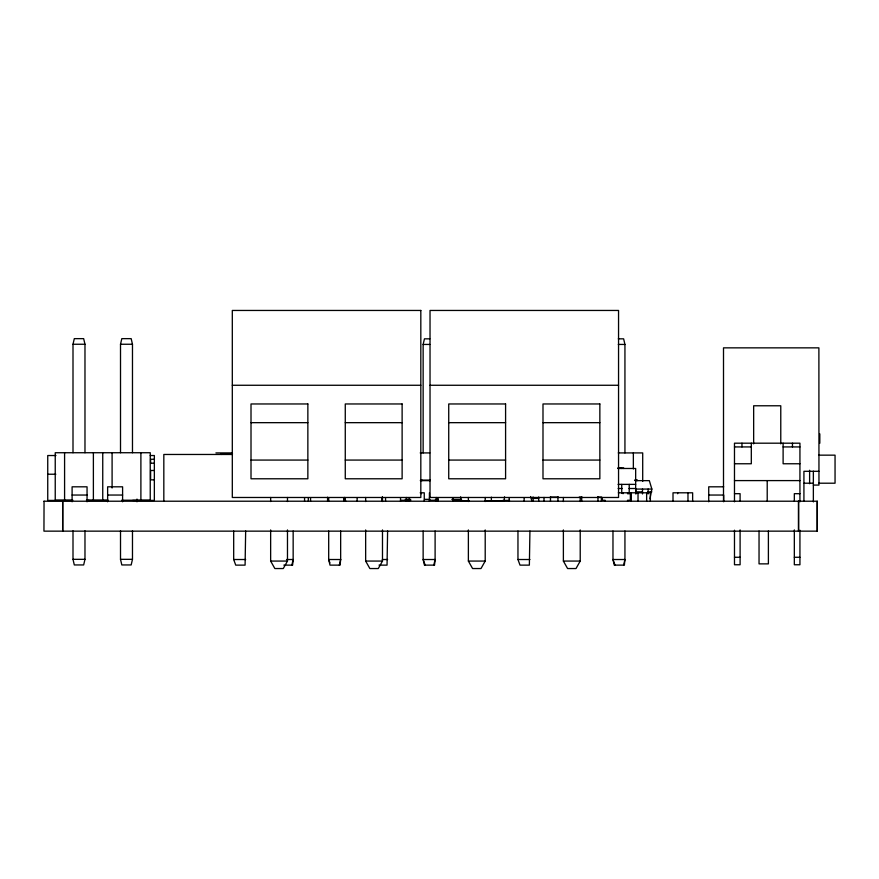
<?xml version="1.0" encoding="UTF-8"?>
<svg xmlns="http://www.w3.org/2000/svg" width="879" height="879" viewBox="0 0 879 879"><rect width="100%" height="100%" fill="white"/><g stroke="black" fill="none" stroke-linecap="round" stroke-linejoin="round"><path stroke-width="1.32" d="M245.659 531.026L245.087 565.131L235.737 565.131L233.682 559.516L233.682 531.026M387.606 531.026L387.046 565.131L379.025 565.131M529.927 531.026L529.367 565.131L520.016 565.131L517.962 559.516L517.962 531.026M504.568 496.855L504.03 500.843L485.109 500.843M73.001 452.729L73.001 344.249L74.308 338.646L83.659 338.646L84.977 344.249L84.977 452.729M120.511 452.729L120.511 344.249L121.818 338.646L131.169 338.646L132.476 344.249L132.476 452.729M84.977 530.839L84.977 559.33L83.659 564.944L74.308 564.944L73.001 559.33L73.001 530.839M132.476 530.839L132.476 559.33L131.169 564.944L121.818 564.944L120.511 559.33L120.511 530.839M291.85 565.131L293.157 559.516L293.157 531.026M339.349 565.131L340.656 559.516L340.656 531.026M423.14 452.916L423.14 344.436L424.447 338.833L429.787 338.833M433.797 565.131L435.105 559.516L435.105 531.026M623.629 565.131L624.936 559.516L624.936 531.026M649.955 498.876L651.855 489.065L649.328 480.648L634.979 480.648M287.477 529.949L287.477 561.066L283.269 568.548L274.852 568.548L270.644 561.066L270.644 529.949M382.486 529.949L382.486 561.066L378.278 568.548L369.861 568.548L365.653 561.066L365.653 529.949M485.208 529.949L485.208 561.066L481 568.548L472.583 568.548L468.375 561.066L468.375 529.949M580.217 529.949L580.217 561.066L576.009 568.548L567.592 568.548L563.384 561.066L563.384 529.949M618.289 338.833L623.629 338.833L624.936 344.436L624.936 452.916M73.001 344.249L84.977 344.249M120.511 344.249L132.476 344.249M423.14 344.436L429.787 344.436M618.289 344.436L624.936 344.436M232.309 385.266L420.821 385.266M430.029 385.266L618.552 385.266M251.009 422.667L307.859 422.667M345.271 422.667L402.121 422.667M448.729 422.667L505.59 422.667M542.991 422.667L599.852 422.667M734.481 446.928L751.314 446.928M783.112 446.928L799.934 446.928M215.915 452.916L232.122 452.916M420.206 452.916L429.809 452.916M618.267 452.916L642.703 452.916L642.703 481.417M221.189 453.905L232.55 453.905M232.199 454.465L163.824 454.465L163.824 501.217M818.778 455.157L835.05 455.157L835.05 483.208L818.778 483.208M55.948 455.531L47.741 455.531L47.741 500.415L72.001 500.415M150.254 455.531L154.352 455.531L154.352 500.415L132.663 500.415M154.352 459.267L150.606 459.267L150.606 463.387M251.009 460.069L307.859 460.069M345.271 460.069L402.121 460.069M448.729 460.069L505.59 460.069M542.991 460.069L599.852 460.069M150.606 463.2L154.352 463.2M734.481 463.76L751.314 463.76L751.314 443.192M799.934 463.76L783.112 463.76L783.112 443.192M617.882 467.925L623.65 467.925L623.65 468.485M617.882 468.485L635.66 468.485L635.66 493.591M150.606 470.485L154.352 470.485M818.887 471.298L803.922 471.298L803.922 501.217M47.741 474.231L55.827 474.231M154.352 479.846L150.606 479.846L150.606 470.243M420.514 480.088L430.106 480.088L430.106 480.648M634.539 480.088L637.143 480.088M420.316 480.648L429.908 480.648M734.481 480.593L799.934 480.593M804.12 483.208L813.361 483.208M618.058 484.384L635.66 484.384M813.361 485.076L818.964 485.076L818.887 347.853L723.505 347.853L723.505 501.217M723.692 486.812L708.727 486.812L708.727 501.777M618.157 488.504L622.233 488.504M629.023 488.504L635.66 488.504M635.693 489.065L651.855 489.065M635.528 491.866L642.329 491.866M647.779 491.866L651.855 491.866M420.184 492.8L424.26 492.8L424.26 501.217M618.322 492.8L650.372 492.8L650.372 501.217M734.481 493.679L740.096 493.679L740.096 501.162M799.934 493.679L794.33 493.679L794.33 501.162M72.1 495.042L87.054 495.042M107.634 495.042L122.599 495.042M708.727 495.042L723.692 495.042L723.692 501.777M550.474 497.107L557.945 497.107M579.206 497.107L581.7 497.107M597.973 497.107L601.708 497.107M429.424 497.481L618.552 497.481L618.552 310.452L430.029 310.452L430.029 497.481M533.103 498.415L538.706 498.415M405.241 499.349L410.724 499.349M424.425 499.349L429.908 499.349M435.391 499.349L438.138 499.349M451.839 499.349L461.431 499.349M72.88 500.228L55.234 500.228L55.234 452.729L150.243 452.729L150.243 500.228L121.687 500.228M86.45 500.228L108.172 500.228M400.648 500.283L406.417 500.283M429.424 500.283L436.347 500.283M86.823 500.415L107.732 500.415M405.373 500.415L410.713 500.415M452.872 500.415L462.222 500.415M502.865 500.415L509.545 500.415M469.199 500.843L461.167 500.843L460.629 496.855M43.95 501.217L817.294 501.217L817.294 531.147L43.95 531.147L44.049 501.217M734.481 557.275L740.096 557.275M794.33 557.275L799.934 557.275M73.001 559.33L84.977 559.33M120.511 559.33L132.476 559.33M233.682 559.516L245.659 559.516M286.51 559.516L293.157 559.516L292.597 565.131L283.829 565.131M382.288 559.516L387.606 559.516M517.962 559.516L529.927 559.516M270.644 561.066L287.477 561.066M365.653 561.066L382.486 561.066M468.375 561.066L485.208 561.066M563.384 561.066L580.217 561.066M615.025 565.131L612.971 559.516L612.971 531.026M425.194 565.131L423.14 559.516L423.14 531.026M329.922 562.879L328.691 559.516L328.691 531.026M530.619 496.547L531.894 501.217M344.689 497.393L345.7 501.217M819.821 433.885L819.821 443.236M817.206 501.217L817.206 531.147M813.361 471.188L813.361 501.909M809.614 470.265L809.614 483.736M799.934 501.799L799.934 443.192L734.481 443.192L734.481 501.799M799.934 530.213L799.934 564.757L794.33 564.757L794.33 529.905M798.593 501.217L798.593 531.147M798.495 501.217L798.495 531.147M792.462 443.192L792.462 446.928M780.772 443.862L780.772 405.779L753.655 405.779L753.655 443.862M768.389 531.037L768.389 563.868L759.038 563.868L759.038 531.037M767.213 480.593L767.213 501.162M741.964 443.192L741.964 446.928M740.096 529.905L740.096 564.757L734.481 564.757L734.481 530.213M692.641 501.217L692.641 492.8L673.006 492.8L673.006 501.217M687.971 492.8L687.971 501.217M677.676 492.8L677.676 493.734M648.12 489.065L648.12 493.965M646.636 492.8L646.636 501.217M642.505 489.065L642.505 493.965M638.033 492.8L638.033 501.217M637.044 480.088L637.044 480.648M635.956 489.065L635.956 493.965M633.352 452.916L633.352 468.946M631.298 492.8L631.298 501.217M629.21 484.384L629.21 493.394M627.562 492.8L627.562 493.734L630.364 493.734L630.364 500.283L627.562 500.283L627.562 501.217M623.068 492.8L623.068 493.734M621.728 484.384L621.728 493.394M621.387 467.925L621.387 468.485M605.115 501.217L605.115 500.283L602.313 500.283L602.313 497.668M601.379 497.613L601.379 501.217M597.973 496.613L597.973 501.217M581.7 496.613L581.7 501.217M580.217 497.481L580.217 501.535M563.384 497.481L563.384 501.535M557.945 496.613L557.945 501.217M550.474 496.613L550.474 501.217M544.013 497.404L544.013 501.217M538.706 496.987L538.706 501.217M533.103 496.987L533.103 501.217M524.137 497.613L524.137 501.217M509.172 497.613L509.172 501.217M491.372 497.162L491.372 500.843M485.208 497.481L485.208 501.535M468.375 497.481L468.375 501.535M452.883 497.613L452.883 501.217M437.918 497.613L437.918 501.217M436.347 497.481L436.347 501.217M429.424 492.8L429.424 501.217M421.975 480.088L421.975 480.648M421.382 492.8L421.382 493.745M409.306 497.613L409.306 501.217M406.417 497.481L406.417 501.217M400.516 497.613L400.516 501.217M385.551 497.613L385.551 501.217M382.486 497.481L382.486 501.535M382.365 496.734L382.365 501.217M382.178 498.415L382.178 501.217M365.653 497.481L365.653 501.535M357.127 497.613L357.127 501.217M344.964 497.613L344.964 501.217M343.656 497.613L343.656 501.217M328.691 497.613L328.691 501.217M327.57 497.206L327.57 501.217M310.551 497.668L310.551 501.217M308.309 497.613L308.309 501.217M304.563 497.668L304.563 501.217M287.477 497.481L287.477 501.535M270.644 497.481L270.644 501.535M221.53 453.905L221.53 454.465M140.893 452.729L140.893 500.228M136.992 499.085L136.992 501.777M122.599 501.777L122.599 486.812L107.634 486.812L107.634 501.777M112.094 452.729L112.094 488.01M102.744 452.729L102.744 500.228M93.383 452.729L93.383 500.228M88.746 500.283L88.746 501.217M87.054 501.777L87.054 486.812L72.1 486.812L72.1 501.777M64.585 452.729L64.585 500.228M62.75 501.217L62.75 531.147M62.651 501.217L62.651 531.147M340.656 559.516L340.096 565.131L329.999 565.131L328.691 559.516L340.656 559.516M435.105 559.516L434.545 565.131L424.447 565.131L423.14 559.516L435.105 559.516M624.936 559.516L624.376 565.131L614.278 565.131L612.971 559.516L624.936 559.516M420.821 310.452L232.309 310.452L232.309 497.481L420.821 497.481L420.821 310.452M307.859 403.966L251.009 403.966L251.009 478.78L307.859 478.78L307.859 403.966M402.121 403.966L345.271 403.966L345.271 478.78L402.121 478.78L402.121 403.966M505.59 403.966L448.729 403.966L448.729 478.78L505.59 478.78L505.59 403.966M599.852 403.966L542.991 403.966L542.991 478.78L599.852 478.78L599.852 403.966"/></g></svg>
